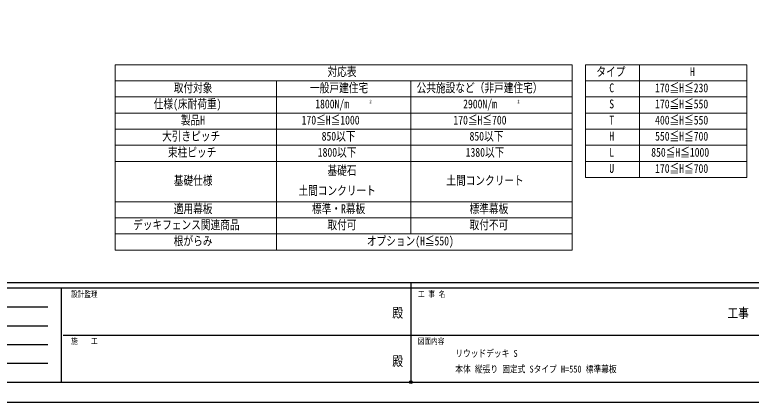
# Model space of a CAD drawing. Units: millimetres, scale not verified. Extents: x -4205 to 4205, y -2970 to 2970.
# Drawn here: x -1478 to 1261, y -2970 to -1527 of the extents above; entities that cross this region are included whole.
import ezdxf
from ezdxf.enums import TextEntityAlignment as Align

# ---------------------------------------------------------------- set-up
doc = ezdxf.new("R2010")
doc.units = ezdxf.units.MM
doc.header["$LTSCALE"] = 20
doc.header["$PDMODE"] = 32
doc.header["$PDSIZE"] = 10
doc.layers.add('0-1_TABLE1', color=7, linetype='Continuous', lineweight=18)
doc.layers.add('0-2_USER1', color=3, linetype='Continuous')
doc.layers.add('0-7_YKK_ZWAK', color=7, linetype='Continuous')
doc.styles.add('ＭＳ ゴシック', font='')
doc.styles.get('ＭＳ ゴシック').set_extended_font_data('MS Gothic')

msp = doc.modelspace()

# ---------------------------------------------------------------- linework, layer by layer
at = {"layer": '0-1_TABLE1'}
for p, q in [((-1105, -1713.5), (595, -1713.5)), ((595, -1713.5), (595, -2403.5)), ((645, -1713.5), (1245, -1713.5)), ((1245, -1713.5), (1245, -2133.5)), ((-1105, -1773.5), (595, -1773.5)), ((-5, -1773.5), (-5, -2343.5)), ((645, -1773.5), (1245, -1773.5)), ((645, -1833.5), (1245, -1833.5)), ((645, -1893.5), (1245, -1893.5)), ((-1105, -1953.5), (595, -1953.5)), ((645, -1953.5), (1245, -1953.5)), ((-1105, -2013.5), (595, -2013.5)), ((645, -2013.5), (1245, -2013.5)), ((-1105, -2073.5), (595, -2073.5)), ((645, -2073.5), (1245, -2073.5)), ((645, -2133.5), (1245, -2133.5)), ((-1105, -2223.5), (595, -2223.5)), ((-1105, -2283.5), (595, -2283.5)), ((-1105, -2343.5), (595, -2343.5)), ((-1105, -2403.5), (595, -2403.5))]:
    msp.add_line(p, q, dxfattribs=at)
for points in [[(-1105, -1713.5), (-1105, -1773.5), (-1105, -1893.5), (-1105, -2403.5)], [(645, -1713.5), (645, -1773.5), (645, -1893.5), (645, -2133.5)], [(845, -1713.5), (845, -1773.5), (845, -1893.5), (845, -2133.5)], [(-505, -1773.5), (-505, -1893.5), (-505, -2403.5)], [(-1105, -1833.5), (-505, -1833.5), (595, -1833.5)], [(-1105, -1893.5), (-505, -1893.5), (595, -1893.5)]]:
    msp.add_lwpolyline(points, dxfattribs=at)
at = {"layer": '0-7_YKK_ZWAK'}
for p, q in [((3895.02, -2525), (-3904.98, -2525)), ((-1304.98, -2545), (-3904.98, -2545)), ((-1304.98, -2545), (-1304.98, -2895)), ((-4.98, -2545), (-1304.98, -2545)), ((-4.98, -2525), (-4.98, -2895)), ((1295.02, -2545), (-4.98, -2545)), ((-3862.48, -2615), (-1354.98, -2615)), ((-3862.48, -2685), (-1354.98, -2685)), ((-1297.48, -2720), (-4.98, -2720)), ((-4.98, -2720), (1295.02, -2720)), ((-3862.48, -2755), (-1354.98, -2755)), ((-3862.48, -2825), (-1354.98, -2825)), ((-3904.98, -2895), (-1304.98, -2895)), ((-1304.98, -2895), (-4.98, -2895)), ((-4.98, -2895), (1295.02, -2895))]:
    msp.add_line(p, q, dxfattribs=at)
msp.add_lwpolyline([(-4205, -2970), (4205, -2970), (4205, 2970), (-4205, 2970)], close=True, dxfattribs=at)
msp.add_point((-4.98, -2895), dxfattribs=at)

# ---------------------------------------------------------------- texts
at = {"layer": '0-1_TABLE1', "style": 'ＭＳ ゴシック', "width": 0.8}
for s, height, p in [('対応表', 32.99, (-315, -1766)), ('タイプ', 32.99, (685, -1766)), ('H', 32.99, (1033, -1766)), ('取付対象', 32.99, (-886.6, -1826)), ('一般戸建住宅', 32.99, (-379.8, -1826)), ('公共施設など（非戸建住宅）', 32.99, (16.6, -1826)), ('170≦H≦230', 32.99, (903.4, -1826)), ('C', 32.99, (733, -1826)), ('仕様(床耐荷重)', 32.99, (-961, -1886)), ('1800N/m', 32.99, (-360.47, -1886)), ('2', 12.83, (-158.87, -1860.59)), ('2900N/m', 32.99, (189.53, -1886)), ('2', 12.83, (391.13, -1860.59)), ('S', 32.99, (733, -1886)), ('170≦H≦550', 32.99, (903.4, -1886)), ('製品H', 32.99, (-860.2, -1946)), ('170≦H≦1000', 32.99, (-411, -1946)), ('170≦H≦700', 32.99, (153.4, -1946)), ('T', 32.99, (733, -1946)), ('400≦H≦550', 32.99, (903.4, -1946)), ('大引きピッチ', 32.99, (-929.8, -2006)), ('850以下', 32.99, (-336.6, -2006)), ('850以下', 32.99, (213.4, -2006)), ('H', 32.99, (733, -2006)), ('550≦H≦700', 32.99, (903.4, -2006)), ('束柱ピッチ', 32.99, (-908.2, -2066)), ('1800以下', 32.99, (-351, -2066)), ('1380以下', 32.99, (199, -2066)), ('L', 32.99, (733, -2066)), ('850≦H≦1000', 32.99, (889, -2066)), ('170≦H≦700', 32.99, (903.4, -2126)), ('基礎石', 32.99, (-315, -2133.5)), ('U', 32.99, (733, -2126)), ('基礎仕様', 32.99, (-886.6, -2171)), ('土間コンクリート', 32.99, (127, -2171)), ('土間コンクリート', 32.99, (-423, -2208.5)), ('適用幕板', 32.99, (-886.6, -2276)), ('標準・R幕板', 32.99, (-372.6, -2276)), ('標準幕板', 32.99, (213.4, -2276)), ('デッキフェンス関連商品', 32.99, (-1037.8, -2336)), ('取付可', 32.99, (-315, -2336)), ('取付不可', 32.99, (213.4, -2336)), ('根がらみ', 32.99, (-886.6, -2396)), ('オプション(H≦550)', 32.99, (-168.6, -2396))]:
    msp.add_text(s, height=height, dxfattribs=at).set_placement(p, align=Align.BOTTOM_LEFT)
at = {"layer": '0-2_USER1', "style": 'ＭＳ ゴシック', "width": 0.8}
for s, p in [('リウッドデッキ S', (160.31, -2808.57)), ('本体 縦張り 固定式 Sタイプ H=550 標準幕板', (160.31, -2866.91))]:
    msp.add_text(s, height=25.66, dxfattribs=at).set_placement(p, align=Align.BOTTOM_LEFT)
at = {"layer": '0-7_YKK_ZWAK', "style": 'ＭＳ ゴシック', "width": 0.8}
for s, height, p in [('設計監理', 21.99, (-1268.31, -2585)), ('工 事 名', 21.99, (21.27, -2585)), ('殿', 36.66, (-73.67, -2665.83)), ('工事', 36.66, (1172.33, -2667.46)), ('施\u3000\u3000工', 21.99, (-1268.31, -2760)), ('図面内容', 21.99, (21.27, -2760)), ('殿', 36.66, (-73.67, -2845.83))]:
    msp.add_text(s, height=height, dxfattribs=at).set_placement(p, align=Align.BOTTOM_LEFT)

doc.saveas('drawing.dxf')
